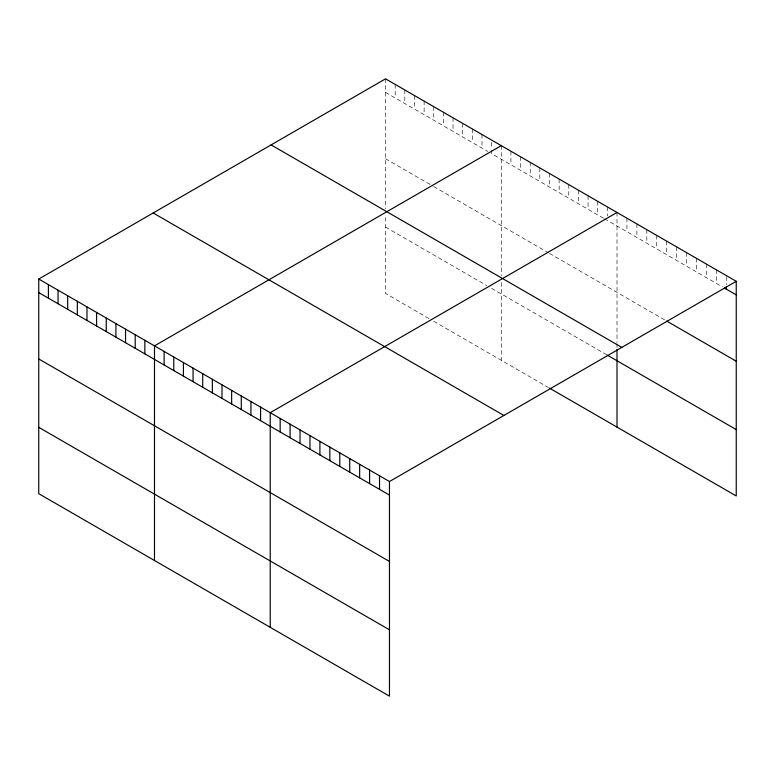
<?xml version="1.0" encoding="UTF-8"?>
<svg xmlns="http://www.w3.org/2000/svg" width="775" height="775" viewBox="0 0 775 775"><rect width="100%" height="100%" fill="white"/><g stroke="black" fill="none" stroke-linecap="round" stroke-linejoin="round"><path stroke-width="0.58" stroke-dasharray="3.88 2.91" d="M385.533 78.837L385.533 208.882M385.533 92.39L487.766 151.416M603.502 218.23L491.631 153.644L491.631 150.253M604.471 218.792L722.339 286.837M385.533 158.749L432.799 186.029M433.758 186.581L548.535 252.844M549.494 253.406L665.696 320.492M385.533 227.114L486.807 285.578M491.631 288.358L607.368 355.183M428.933 318.525L385.533 293.463L385.533 215.712M433.758 321.305L548.535 387.568M726.311 276.714L726.311 284.619M716.381 269.845L716.381 283.398M706.442 264.11L706.442 277.663M696.502 258.375L696.502 271.928M686.563 252.631L686.563 266.183M676.633 246.896L676.633 260.448M666.694 241.161L666.694 254.713M656.754 235.426L656.754 248.978M646.815 229.691L646.815 243.243M636.885 223.946L636.885 237.499M626.946 218.211L626.946 231.764M617.007 212.476L617.007 342.521M617.007 343.654L617.007 348.217M607.368 206.906L607.368 215.944M597.719 201.335L597.719 214.888M588.07 195.775L588.07 209.328M578.431 190.204L578.431 203.757M568.782 184.634L568.782 198.187M559.143 179.064L559.143 192.617M549.494 173.493L549.494 187.046M539.846 167.933L539.846 181.486M530.207 162.362L530.207 175.915M520.558 156.792L520.558 170.345M510.919 151.222L510.919 164.775M501.27 145.652L501.27 275.697M501.27 282.536L501.27 360.288M491.631 142.348L491.631 149.12M481.982 134.521L481.982 148.073M472.333 128.95L472.333 142.503M462.694 123.38L462.694 136.933M453.046 117.819L453.046 131.372M443.407 112.249L443.407 125.802M433.758 106.679L433.758 120.232M424.119 101.108L424.119 114.661M414.47 95.538L414.47 109.091M404.821 89.977L404.821 103.53M395.182 84.407L395.182 97.96"/><path stroke-width="1.16" d="M38.75 279.048L389.467 481.537L389.467 696.163L38.75 493.685L38.75 279.048L385.533 78.837L736.25 281.315L736.25 495.952L549.494 388.13M501.27 145.652L154.487 345.873L154.487 560.499M617.007 212.476L270.223 412.688L270.223 627.324M389.467 481.537L736.25 281.315M724.325 287.99L736.25 294.868M666.694 321.073L736.25 361.228M271.095 144.906L621.812 347.394M607.368 355.183L736.25 429.592M153.188 212.98L503.905 415.468M38.75 292.601L389.467 495.089M38.75 358.961L389.467 561.439M38.75 427.325L389.467 629.804M726.311 286.876L726.311 289.133M617.007 349.351L617.007 427.103M379.527 475.802L379.527 489.354M369.588 470.057L369.588 483.61M359.648 464.322L359.648 477.875M349.719 458.587L349.719 472.14M339.779 452.852L339.779 466.405M329.84 447.117L329.84 460.67M319.901 441.372L319.901 454.925M309.971 435.637L309.971 449.19M300.032 429.902L300.032 443.455M290.092 424.167L290.092 437.72M280.162 418.432L280.162 431.985M260.574 407.127L260.574 420.68M250.935 401.557L250.935 415.109M241.287 395.986L241.287 409.539M231.638 390.416L231.638 403.969M221.999 384.846L221.999 398.398M212.35 379.285L212.35 392.838M202.711 373.715L202.711 387.267M193.062 368.144L193.062 381.697M183.423 362.574L183.423 376.127M173.774 357.004L173.774 370.557M164.126 351.443L164.126 364.996M144.838 340.302L144.838 353.855M135.199 334.732L135.199 348.285M125.55 329.162L125.55 342.715M115.911 323.601L115.911 337.154M106.262 318.031L106.262 331.584M96.613 312.461L96.613 326.013M86.974 306.89L86.974 320.443M77.326 301.33L77.326 314.882M67.687 295.759L67.687 309.312M58.038 290.189L58.038 303.742M48.399 284.619L48.399 298.172"/></g></svg>
